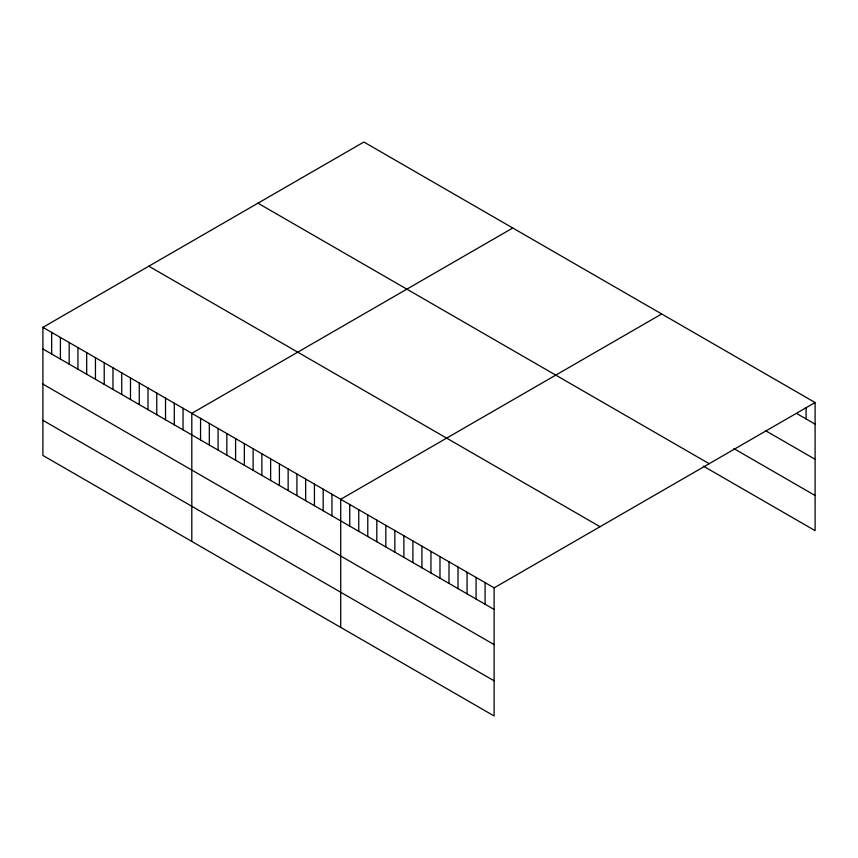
<?xml version="1.0" encoding="UTF-8"?>
<svg xmlns="http://www.w3.org/2000/svg" width="858" height="858" viewBox="0 0 858 858"><rect width="100%" height="100%" fill="white"/><g stroke="black" fill="none" stroke-linecap="round" stroke-linejoin="round"><path stroke-width="1.29" d="M42.9 327.348L494.122 587.859L494.122 715.969L42.9 455.459L42.9 327.348L363.878 142.031L815.1 402.541L815.1 530.652L703.421 466.173M512.784 228.003L191.806 413.32L191.806 541.419M661.69 313.974L340.701 499.292L340.701 627.391M494.122 587.859L815.1 402.541M797.05 413.728L815.1 424.142M765.465 430.63L815.1 459.287M733.88 448.605L815.1 495.506M257.958 203.185L709.18 463.695M148.82 266.195L600.042 526.705M42.9 348.949L494.122 609.459M42.9 384.094L494.122 644.605M42.9 420.313L494.122 680.823M806.08 407.496L806.08 418.929M485.092 582.646L485.092 604.246M476.072 577.445L476.072 599.034M467.052 572.232L467.052 593.833M458.022 567.02L458.022 588.62M449.002 561.808L449.002 583.408M439.972 556.595L439.972 578.195M430.952 551.394L430.952 572.983M421.921 546.181L421.921 567.781M412.902 540.969L412.902 562.569M403.882 535.757L403.882 557.357M394.852 530.544L394.852 552.144M385.832 525.343L385.832 546.932M376.801 520.13L376.801 541.73M367.782 514.918L367.782 536.518M358.751 509.706L358.751 531.306M349.732 504.493L349.732 526.093M331.949 494.229L331.949 515.83M323.187 489.178L323.187 510.767M314.425 484.116L314.425 505.716M305.673 479.064L305.673 500.654M296.911 474.002L296.911 495.602M288.149 468.951L288.149 490.54M279.397 463.888L279.397 485.489M270.635 458.826L270.635 480.426M261.872 453.775L261.872 475.375M253.121 448.713L253.121 470.313M244.358 443.661L244.358 465.261M235.596 438.599L235.596 460.199M226.844 433.547L226.844 455.148M218.082 428.485L218.082 450.085M209.32 423.434L209.32 445.034M200.558 418.372L200.558 439.972M183.044 408.258L183.044 429.858M174.281 403.206L174.281 424.807M165.53 398.144L165.53 419.744M156.767 393.093L156.767 414.693M148.005 388.031L148.005 409.631M139.253 382.979L139.253 404.579M130.491 377.917L130.491 399.517M121.729 372.865L121.729 394.466M112.977 367.803L112.977 389.403M104.215 362.752L104.215 384.352M95.453 357.689L95.453 379.29M86.69 352.638L86.69 374.238M77.939 347.576L77.939 369.176M69.176 342.524L69.176 364.114M60.414 337.462L60.414 359.062M51.662 332.411L51.662 354"/></g></svg>
